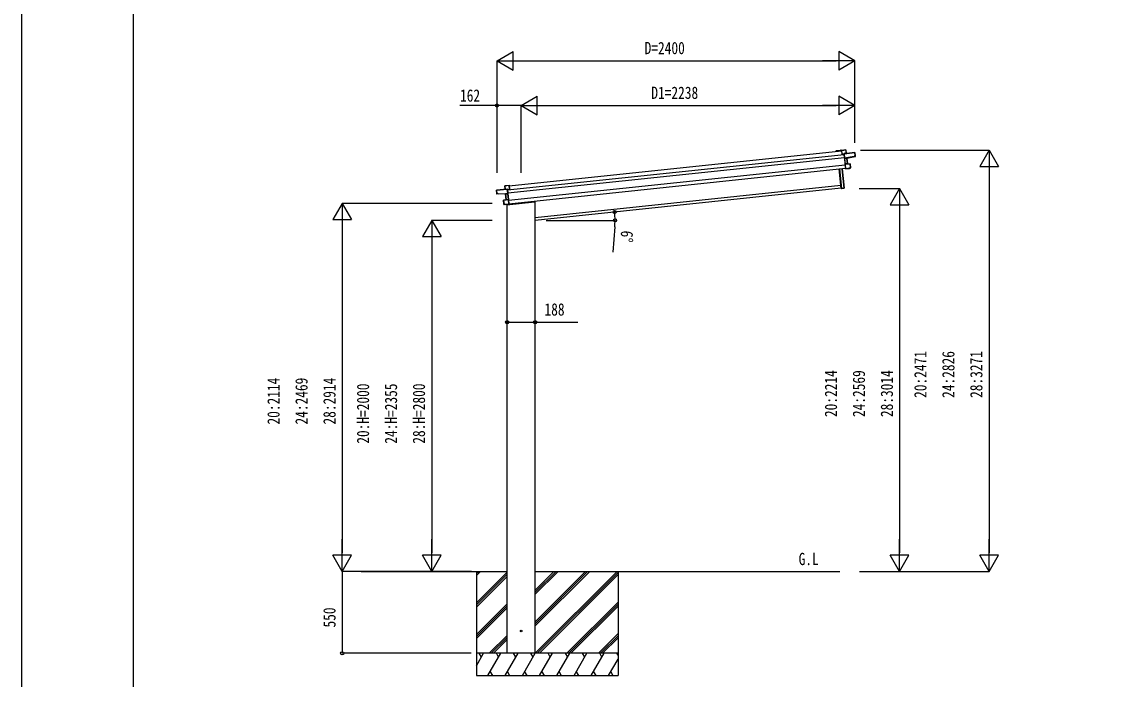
# Model space of a CAD drawing. Units: millimetres, scale not verified. Extents: x -10512 to 10512, y -7425 to 7425.
# Drawn here: x -10512 to -3258, y -4238 to 177 of the extents above; entities that cross this region are included whole.
import ezdxf
from ezdxf.enums import TextEntityAlignment as Align

# ---------------------------------------------------------------- set-up
doc = ezdxf.new("R2010")
doc.units = ezdxf.units.MM
doc.header["$LTSCALE"] = 40
for name, color, linetype in [('0-2_USER1', 3, 'Continuous'), ('0-4_YKK_13', 4, 'Continuous'), ('0-5_YKK_A1', 4, 'Continuous'), ('0-6_YKK_D', 6, 'Continuous'), ('0-7_YKK_ZWAK', 7, 'Continuous')]:
    doc.layers.add(name, color=color, linetype=linetype)
doc.styles.add('ＭＳ ゴシック', font='')
doc.styles.get('ＭＳ ゴシック').set_extended_font_data('MS Gothic')

msp = doc.modelspace()

# ---------------------------------------------------------------- linework, layer by layer
at = {"layer": '0-4_YKK_13'}
for p, q in [((-5013.75, -688.45), (-5013.01, -687.54)), ((-5013.75, -688.45), (-5011.08, -713.81)), ((-4984.52, -684.37), (-5012.86, -687.35)), ((-5010.15, -713.71), (-5012.86, -687.85)), ((-5011.08, -713.81), (-5010.15, -713.71)), ((-4996.66, -712.29), (-5010.15, -713.71)), ((-4996.48, -709.55), (-4996.9, -710.07)), ((-4996.9, -710.07), (-4996.82, -710.8)), ((-4996.82, -710.8), (-4996.08, -709.89)), ((-4996.82, -710.8), (-4993.96, -738.04)), ((-4992.92, -738.84), (-4995.93, -710.21)), ((-4924.32, -702.18), (-4995.72, -709.68)), ((-4984.43, -684.87), (-4983.97, -684.82)), ((-4981.56, -707.69), (-4983.97, -684.82)), ((-4982.03, -707.74), (-4981.56, -707.69)), ((-4921.94, -724.55), (-4929.43, -725.34)), ((-4929.12, -728.34), (-4929.43, -725.34)), ((-4923.77, -702.62), (-4924.24, -702.67)), ((-4921.47, -724.5), (-4923.77, -702.62)), ((-4921.94, -724.55), (-4921.47, -724.5)), ((-4921.22, -726.92), (-4921.47, -724.5)), ((-4992.92, -738.84), (-4993.96, -738.04)), ((-4993.96, -738.04), (-4993.68, -740.63)), ((-4992.65, -741.43), (-4993.68, -740.63)), ((-4993.68, -740.63), (-4989.51, -780.37)), ((-4992.65, -741.41), (-4992.92, -738.84)), ((-4978.24, -739.04), (-4992.65, -741.41)), ((-4992.65, -741.43), (-4992.16, -741.83)), ((-4988.72, -778.84), (-4992.65, -741.43)), ((-4992.16, -741.83), (-4978.18, -739.53)), ((-4988.79, -779.49), (-4989.51, -780.37)), ((-4989.51, -780.37), (-4986.26, -811.3)), ((-4974.12, -778.2), (-4988.72, -778.84)), ((-4956.55, -777.93), (-4988.67, -779.33)), ((-4988.55, -779.18), (-4988.67, -779.33)), ((-4985.27, -811.64), (-4988.62, -779.83)), ((-4978.18, -739.53), (-4974.12, -778.2)), ((-4973.65, -778.21), (-4977.72, -739.45)), ((-4977.42, -738.92), (-4921.42, -729.55)), ((-4956.5, -778.43), (-4956.03, -778.38)), ((-4953.36, -803.77), (-4956.03, -778.38)), ((-4921.64, -727.46), (-4921.42, -729.55)), ((-4921, -729.01), (-4921.22, -726.92)), ((-5015.16, -942.89), (-5028.87, -812.41)), ((-5027.88, -812.3), (-5014.17, -942.79)), ((-4996.26, -940.9), (-5009.98, -810.42)), ((-5008.98, -810.32), (-4995.27, -940.8)), ((-4985.37, -812.01), (-4986.26, -811.3)), ((-4961.01, -807.58), (-4985.27, -811.64)), ((-4953.83, -803.82), (-4961.32, -804.61)), ((-4961.01, -807.58), (-4961.32, -804.61)), ((-4960.96, -808.08), (-4953.51, -806.83)), ((-4953.83, -803.82), (-4953.36, -803.77)), ((-4953.1, -806.28), (-4953.36, -803.77)), ((-7272.07, -925.31), (-7272.54, -925.35)), ((-7270.14, -948.23), (-7272.54, -925.35)), ((-7272.1, -924.81), (-7243.75, -921.83)), ((-7240.92, -948.18), (-7243.64, -922.32)), ((-7242.65, -922.72), (-7243.56, -921.98)), ((-7242.65, -922.72), (-7239.99, -948.08)), ((-5014.17, -942.79), (-5015.16, -942.89)), ((-5014.17, -942.79), (-4996.26, -940.9)), ((-5014.17, -942.79), (-5014.06, -943.78)), ((-4996.16, -941.9), (-5014.06, -943.78)), ((-4995.27, -940.8), (-4996.26, -940.9)), ((-4996.26, -940.9), (-4996.16, -941.9)), ((-7327.71, -955.29), (-7327.25, -955.24)), ((-7325.41, -977.17), (-7327.71, -955.29)), ((-7327.27, -954.74), (-7255.87, -947.23)), ((-7324.95, -977.12), (-7325.41, -977.17)), ((-7325.16, -979.58), (-7325.41, -977.17)), ((-7324.94, -981.67), (-7325.16, -979.58)), ((-7324.95, -977.12), (-7317.46, -976.33)), ((-7324.64, -980.03), (-7324.42, -982.12)), ((-7267.69, -979.64), (-7324.42, -982.12)), ((-7317.14, -979.33), (-7317.46, -976.33)), ((-7269.67, -948.18), (-7270.14, -948.23)), ((-7263.22, -1018.85), (-7267.29, -980.09)), ((-7266.87, -979.58), (-7252.27, -978.91)), ((-7252.67, -979.42), (-7266.82, -980.08)), ((-7266.82, -980.08), (-7262.76, -1018.75)), ((-7252.54, -976.34), (-7255.55, -947.7)), ((-7254.56, -948.1), (-7255.47, -947.36)), ((-7255.16, -946.95), (-7254.64, -947.37)), ((-7254.64, -947.37), (-7254.56, -948.1)), ((-7254.56, -948.1), (-7251.7, -975.34)), ((-7254.41, -949.59), (-7240.92, -948.18)), ((-7252.27, -978.93), (-7252.67, -979.42)), ((-7252.54, -976.34), (-7251.7, -975.34)), ((-7252.27, -978.91), (-7252.54, -976.34)), ((-7252.27, -978.93), (-7251.43, -977.93)), ((-7248.34, -1016.33), (-7252.27, -978.93)), ((-7251.7, -975.34), (-7251.43, -977.93)), ((-7251.43, -977.93), (-7247.25, -1017.67)), ((-7239.99, -948.08), (-7240.92, -948.18)), ((-7279.94, -1022.63), (-7280.41, -1022.68)), ((-7277.74, -1048.07), (-7280.41, -1022.68)), ((-7280, -1022.14), (-7248.29, -1016.83)), ((-7277.28, -1048.02), (-7277.74, -1048.07)), ((-7277.48, -1050.59), (-7277.74, -1048.07)), ((-7277.28, -1048.02), (-7269.79, -1047.23)), ((-7269.42, -1050.7), (-7276.96, -1051.03)), ((-7269.47, -1050.21), (-7269.79, -1047.23)), ((-7269.47, -1050.21), (-7244.89, -1049.14)), ((-7262.76, -1018.75), (-7248.34, -1016.33)), ((-7258.2, -1052.22), (-7073.1, -1032.76)), ((-7258.2, -1050.22), (-7258.2, -1052.22)), ((-7257.2, -1050.17), (-7257.2, -1052.11)), ((-7248.44, -1016.71), (-7248.29, -1016.83)), ((-7244.89, -1049.14), (-7248.24, -1017.33)), ((-7248.14, -1016.95), (-7247.25, -1017.67)), ((-7247.25, -1017.67), (-7244, -1048.6)), ((-7244.72, -1049.48), (-7244, -1048.6)), ((-7068.45, -1026.78), (-7068.67, -1028.44))]:
    msp.add_line(p, q, dxfattribs=at)
for points in [[(-5012.86, -687.35), (-5012.87, -687.36), (-5012.9, -687.4), (-5012.95, -687.46), (-5013.01, -687.54)], [(-5012.86, -687.85), (-4984.43, -684.87), (-4982.03, -707.74), (-4995.81, -709.19)], [(-4995.93, -710.21), (-4924.24, -702.67), (-4921.94, -724.55)], [(-4929.12, -728.34), (-4992.92, -738.84), (-4992.92, -738.84)], [(-4988.67, -779.33), (-4988.68, -779.34), (-4988.7, -779.37), (-4988.74, -779.42), (-4988.79, -779.49)], [(-4988.62, -779.83), (-4956.5, -778.43), (-4953.83, -803.82)], [(-4977.78, -739.46), (-4977.75, -739.46), (-4977.73, -739.45), (-4977.72, -739.45)], [(-4977.42, -738.92), (-4977.43, -738.92), (-4977.43, -738.93)], [(-4974.12, -778.2), (-4974.03, -778.2), (-4973.94, -778.2), (-4973.85, -778.2), (-4973.78, -778.21), (-4973.73, -778.21), (-4973.68, -778.21), (-4973.66, -778.21), (-4973.65, -778.21)], [(-4929.12, -728.34), (-4929.08, -728.71), (-4921.64, -727.46)], [(-4985.37, -812.01), (-4985.31, -812.07), (-4985.26, -812.1), (-4985.23, -812.13), (-4985.22, -812.14)], [(-4985.22, -812.14), (-4960.96, -808.08), (-4961.01, -807.58)], [(-7243.64, -922.32), (-7272.07, -925.31), (-7269.67, -948.18), (-7255.89, -946.73)], [(-7243.75, -921.83), (-7243.74, -921.84), (-7243.7, -921.87), (-7243.64, -921.92), (-7243.56, -921.98)], [(-7255.55, -947.7), (-7327.25, -955.24), (-7324.95, -977.12)], [(-7317.14, -979.33), (-7317.1, -979.7), (-7324.64, -980.03)], [(-7317.14, -979.33), (-7252.54, -976.34), (-7252.54, -976.34)], [(-7267.69, -979.64), (-7267.68, -979.64), (-7267.68, -979.64)], [(-7267.23, -980.09), (-7267.26, -980.09), (-7267.28, -980.09), (-7267.29, -980.09)], [(-7248.24, -1017.33), (-7279.94, -1022.63), (-7277.28, -1048.02)], [(-7244.84, -1049.63), (-7269.42, -1050.7), (-7269.47, -1050.21)], [(-7262.76, -1018.75), (-7262.85, -1018.77), (-7262.93, -1018.79), (-7263.01, -1018.81), (-7263.08, -1018.82), (-7263.14, -1018.83), (-7263.18, -1018.84), (-7263.21, -1018.85), (-7263.22, -1018.85)], [(-7248.29, -1016.83), (-7248.28, -1016.84), (-7248.25, -1016.86), (-7248.2, -1016.9), (-7248.14, -1016.95)], [(-7244.72, -1049.48), (-7244.77, -1049.54), (-7244.81, -1049.59), (-7244.83, -1049.62), (-7244.84, -1049.63)]]:
    msp.add_lwpolyline(points, dxfattribs=at)
msp.add_circle((-7162.2, -3912.44), 5, dxfattribs=at)
for centre, radius, start, end in [((-4995.7, -710.18), 1, 96, 141), ((-4994.44, -707.24), 3.08, 228.50749, 238.22646), ((-4989.16, -715.46), 8.88, 140.94482, 141.18495), ((-4995.67, -710.18), 0.5, 96, 141), ((-4993.73, -709.09), 2.08, 182.55929, 196.42625), ((-4984.46, -684.87), 0.5, 6, 96), ((-4986.5, -684.96), 2.07, 2.55048, 16.44867), ((-4979.96, -707.65), 2.08, 182.55929, 196.42625), ((-4981.06, -707.64), 0.5, 186, 276), ((-4924.27, -702.67), 0.5, 6, 96), ((-4926.31, -702.76), 2.08, 2.55929, 16.42625), ((-4975.95, -739.05), 2.28, 179.72193, 192.26437), ((-4977.3, -739.39), 0.483, 105.4924, 188.59913), ((-4977.22, -739.4), 0.5, 99.5, 186), ((-4972.05, -778.23), 2.07, 179.06677, 192.93323), ((-4973.15, -778.16), 0.5, 186, 272.5), ((-4958.57, -778.39), 2.07, 359.06602, 12.93398), ((-4956.53, -778.43), 0.5, 6, 92.5), ((-4921.5, -729.06), 0.5, 279.5, 6), ((-4953.6, -806.34), 0.5, 279.5, 6), ((-7272.04, -925.3), 0.5, 96, 186), ((-7270.03, -924.97), 2.07, 175.55133, 189.44952), ((-5014.17, -942.79), 1, 186, 276), ((-4996.26, -940.9), 1, 276, 6), ((-7327.22, -955.23), 0.5, 96, 186), ((-7325.2, -954.9), 2.08, 175.57375, 189.44071), ((-7324.44, -981.62), 0.5, 186, 272.5), ((-7270.63, -948.28), 0.5, 276, 6), ((-7271.72, -948.52), 2.08, 355.57375, 9.44071), ((-7267.79, -980.15), 0.5, 6, 92.5), ((-7267.71, -980.12), 0.483, 3.40087, 86.5076), ((-7269.1, -980.07), 2.28, 359.73562, 12.27807), ((-7255.79, -947.73), 1, 51, 96), ((-7257.94, -947.07), 2.08, 355.57375, 9.44071), ((-7255.82, -947.73), 0.5, 51, 96), ((-7257.63, -945.12), 3.08, 313.77354, 323.49251), ((-7261.08, -954.25), 8.88, 50.81505, 51.05517), ((-7279.91, -1022.63), 0.5, 99.5, 186), ((-7277.93, -1022.17), 2.07, 179.06602, 192.93398), ((-7276.98, -1050.53), 0.5, 186, 272.5), ((-7263.71, -1018.9), 0.5, 279.5, 6), ((-7264.77, -1019.21), 2.07, 359.06677, 12.93323), ((-7073.63, -1027.79), 5, 276, 352.5)]:
    msp.add_arc(centre, radius, start, end, dxfattribs=at)
for centre, major_axis, ratio, start_param, end_param in [((-5013.33, -687.9), (-0.052, 0.497), 0.944124, 4.712389, 5.4258501), ((-4996.4, -710.26), (-0.052, 0.497), 0.944124, 4.712389, 5.4258501), ((-4992.14, -741.83), (0.519, -0.421), 0.023136, 3.1647827, 4.6883), ((-4989.09, -779.85), (-0.228, 0.452), 0.921944, 4.3224851, 5.1060198), ((-4988.25, -778.82), (-0.228, 0.452), 0.921944, 1.1808924, 1.9644271), ((-4978.29, -739.09), (0.988, 0.165), 0.043579, 0.511902, 1.5070393), ((-4978.21, -739.58), (0.491, 0.114), 0.086186, 0.4914727, 1.4990874), ((-4978.29, -739.09), (0.988, 0.165), 0.043579, 0.5090078, 0.511902), ((-4921.72, -726.97), (0.052, -0.498), 0.999045, 0.0610283, 1.5707963), ((-4985.74, -811.72), (0.129, 0.49), 0.921944, 4.3187582, 5.1022929), ((-7243.17, -922.27), (-0.052, 0.497), 0.944124, 0.8573352, 1.5707963), ((-7324.66, -979.53), (0.052, -0.498), 0.999045, 4.712389, 6.222157), ((-7266.81, -979.62), (-1, -0.04), 0.043579, 4.776146, 5.7712833), ((-7266.81, -979.62), (-1, -0.04), 0.043579, 5.7712833, 5.7741775), ((-7266.78, -980.12), (-0.504, 0.009), 0.086186, 4.7840979, 5.7917126), ((-7255.08, -947.65), (-0.052, 0.497), 0.944124, 0.8573352, 1.5707963), ((-7252.69, -979.43), (-0.42, -0.52), 0.023136, 1.5948853, 3.1184026), ((-7248.81, -1016.41), (0.129, 0.49), 0.921944, 4.3187582, 5.1022929), ((-7247.77, -1017.25), (0.129, 0.49), 0.921944, 1.1771655, 1.9607002), ((-7244.42, -1049.11), (-0.228, 0.452), 0.921944, 1.1808924, 1.9644271)]:
    msp.add_ellipse(centre, major_axis=major_axis, ratio=ratio, start_param=start_param, end_param=end_param, dxfattribs=at)
at = {"layer": '0-5_YKK_A1'}
for p, q in [((-7254.18, -951.78), (-4996.43, -714.48)), ((-7242.37, -925.41), (-5013.47, -691.14)), ((-5051.34, -691.28), (-5050.56, -690.31)), ((-5049.75, -691.22), (-5050.41, -692.03)), ((-5049.88, -689.94), (-5018.52, -686.65)), ((-5042.46, -690.37), (-5049.55, -691.11)), ((-5042.04, -691.53), (-5042.13, -690.64)), ((-5041.41, -691.77), (-5041.71, -691.8)), ((-5041.24, -690.54), (-5041.15, -691.44)), ((-5022.57, -688.28), (-5040.97, -690.21)), ((-5022.15, -689.44), (-5022.24, -688.55)), ((-5021.52, -689.68), (-5021.82, -689.71)), ((-5021.35, -688.45), (-5021.26, -689.35)), ((-5018.6, -687.86), (-5021.08, -688.12)), ((-5017.43, -691.26), (-5017.72, -688.57)), ((-5013.47, -691.14), (-5017.1, -691.52)), ((-5016.32, -688.43), (-5016.17, -689.92)), ((-5015.84, -690.18), (-5013.59, -689.95)), ((-7252.09, -971.68), (-4994.34, -734.38)), ((-7246.86, -1021.4), (-4989.12, -784.11)), ((-7244.35, -1045.27), (-4986.61, -807.97)), ((-5015.28, -941.7), (-7068.45, -1157.5)), ((-7068.39, -1137.38), (-5017.38, -921.81)), ((-7256.45, -4062.44), (-7256.45, -1052.03)), ((-7068.45, -4062.44), (-7068.45, -1026.78)), ((-8235.98, -3512.5), (-7256.45, -3512.5)), ((-7462.45, -3512.5), (-7462.45, -4212.5)), ((-7462.45, -3539.88), (-7435.07, -3512.5)), ((-7462.45, -3525.74), (-7449.21, -3512.5)), ((-7462.45, -3723.73), (-7256.45, -3517.73)), ((-7462.45, -3737.87), (-7256.45, -3531.87)), ((-7462.45, -3752.01), (-7256.45, -3546.01)), ((-7068.59, -4062.5), (-6518.59, -3512.5)), ((-7068.45, -3878.51), (-6702.44, -3512.5)), ((-7068.45, -3850.23), (-6730.72, -3512.5)), ((-7068.45, -3864.37), (-6716.58, -3512.5)), ((-7068.45, -3666.38), (-6914.57, -3512.5)), ((-7068.45, -3652.24), (-6928.71, -3512.5)), ((-7068.45, -3638.1), (-6942.85, -3512.5)), ((-7068.45, -3512.5), (-5025.76, -3512.5)), ((-7054.45, -4062.5), (-6512.45, -3520.51)), ((-7040.31, -4062.5), (-6512.45, -3534.65)), ((-6512.45, -3512.5), (-6512.45, -4212.5)), ((-7462.45, -3935.86), (-7256.45, -3729.86)), ((-7462.45, -3950), (-7256.45, -3744)), ((-7462.45, -3964.15), (-7256.45, -3758.15)), ((-6856.46, -4062.5), (-6512.45, -3718.49)), ((-6842.32, -4062.5), (-6512.45, -3732.64)), ((-6828.17, -4062.5), (-6512.45, -3746.78)), ((-7376.96, -4062.5), (-7256.45, -3941.99)), ((-7362.82, -4062.5), (-7256.45, -3956.14)), ((-7348.67, -4062.5), (-7256.45, -3970.28)), ((-6644.33, -4062.5), (-6512.45, -3930.63)), ((-6630.18, -4062.5), (-6512.45, -3944.77)), ((-6616.04, -4062.5), (-6512.45, -3958.91)), ((-6512.45, -4062.5), (-7462.45, -4062.5)), ((-7462.45, -4146.33), (-7414.05, -4062.5)), ((-7429.05, -4088.48), (-7444.05, -4062.5)), ((-7385.18, -4212.5), (-7298.58, -4062.5)), ((-7313.58, -4088.48), (-7328.58, -4062.5)), ((-7269.71, -4212.5), (-7183.11, -4062.5)), ((-7198.11, -4088.48), (-7213.11, -4062.5)), ((-7154.24, -4212.5), (-7067.64, -4062.5)), ((-7082.64, -4088.48), (-7097.64, -4062.5)), ((-7038.77, -4212.5), (-6952.17, -4062.5)), ((-6967.17, -4088.48), (-6982.17, -4062.5)), ((-6923.3, -4212.5), (-6836.7, -4062.5)), ((-6866.7, -4062.5), (-6851.7, -4088.48)), ((-6807.83, -4212.5), (-6721.23, -4062.5)), ((-6736.23, -4088.48), (-6751.23, -4062.5)), ((-6692.36, -4212.5), (-6605.76, -4062.5)), ((-6620.76, -4088.48), (-6635.76, -4062.5)), ((-6512.45, -4076.08), (-6520.29, -4062.5)), ((-6576.89, -4212.5), (-6512.45, -4100.88)), ((-7370.19, -4186.52), (-7355.19, -4212.5)), ((-7254.71, -4186.52), (-7239.71, -4212.5)), ((-7139.24, -4186.52), (-7124.25, -4212.5)), ((-7023.77, -4186.52), (-7008.78, -4212.5)), ((-6908.3, -4186.52), (-6893.31, -4212.5)), ((-6792.83, -4186.52), (-6777.84, -4212.5)), ((-6677.36, -4186.52), (-6662.37, -4212.5)), ((-6561.89, -4186.52), (-6546.89, -4212.5)), ((-7462.45, -4212.5), (-6512.45, -4212.5))]:
    msp.add_line(p, q, dxfattribs=at)
for centre, radius, start, end in [((-5050.88, -691.66), 0.6, 141, 321), ((-5049.78, -690.94), 1, 96, 141), ((-5049.52, -691.41), 0.3, 96, 141), ((-5042.43, -690.67), 0.3, 6, 96), ((-5041.74, -691.5), 0.3, 186, 276), ((-5041.44, -691.47), 0.3, 276, 6), ((-5040.94, -690.51), 0.3, 96, 186), ((-5022.54, -688.58), 0.3, 6, 96), ((-5021.85, -689.41), 0.3, 186, 276), ((-5021.55, -689.38), 0.3, 276, 6), ((-5021.05, -688.42), 0.3, 96, 186), ((-5018.51, -688.66), 0.8, 6, 96), ((-5018.31, -688.63), 2, 6, 96), ((-5017.14, -691.23), 0.3, 186, 276), ((-5015.87, -689.89), 0.3, 186, 276)]:
    msp.add_arc(centre, radius, start, end, dxfattribs=at)
at = {"layer": '0-6_YKK_D'}
for p, q in [((-7324.26, -86.63), (-7216.01, -24.13)), ((-7216.01, -149.13), (-7216.01, -24.13)), ((-4924.26, -86.63), (-5032.51, -24.13)), ((-5032.51, -24.13), (-5032.51, -149.13)), ((-7324.26, -838.49), (-7324.26, -85.63)), ((-7324.26, -86.63), (-7216.01, -149.13)), ((-7324.26, -86.63), (-7107.75, -86.63)), ((-7199.26, -86.63), (-5049.26, -86.63)), ((-4924.26, -86.63), (-5140.77, -86.63)), ((-4924.26, -86.63), (-5032.51, -149.13)), ((-4924.26, -637.69), (-4924.26, -85.63)), ((-7162.45, -386.63), (-7054.2, -324.13)), ((-7054.2, -449.13), (-7054.2, -324.13)), ((-4924.26, -386.63), (-5032.51, -324.13)), ((-5032.51, -324.13), (-5032.51, -449.13)), ((-7324.26, -838.49), (-7324.26, -385.63)), ((-7162.45, -837.77), (-7162.45, -385.63)), ((-7162.45, -837.77), (-7162.45, -385.63)), ((-7162.45, -386.63), (-7054.2, -449.13)), ((-7162.45, -386.63), (-6945.94, -386.63)), ((-7037.45, -386.63), (-5049.26, -386.63)), ((-4924.26, -386.63), (-5140.77, -386.63)), ((-4924.26, -386.63), (-5032.51, -449.13)), ((-4924.26, -637.69), (-4924.26, -385.63)), ((-4886.01, -686.63), (-4023.26, -686.63)), ((-4024.26, -686.63), (-4086.76, -794.89)), ((-4024.26, -686.63), (-3961.76, -794.89)), ((-4024.26, -686.63), (-4024.26, -903.14)), ((-4086.76, -794.89), (-3961.76, -794.89)), ((-4024.26, -811.63), (-4024.26, -3387.5)), ((-4894.46, -943.78), (-4623.26, -943.78)), ((-4624.26, -943.78), (-4686.76, -1052.03)), ((-4624.26, -943.78), (-4561.76, -1052.03)), ((-4624.26, -943.78), (-4624.26, -1160.29)), ((-8362.45, -1043.97), (-8424.95, -1152.22)), ((-7356.45, -1043.97), (-8363.45, -1043.97)), ((-8362.45, -1043.97), (-8299.95, -1152.22)), ((-8362.45, -1043.97), (-8362.45, -1260.48)), ((-4686.76, -1052.03), (-4561.76, -1052.03)), ((-4624.26, -1068.78), (-4624.26, -3387.5)), ((-8424.95, -1152.22), (-8299.95, -1152.22)), ((-7762.45, -1157.5), (-7824.95, -1265.75)), ((-7356.45, -1157.5), (-7763.45, -1157.5)), ((-7762.45, -1157.5), (-7699.95, -1265.75)), ((-7762.45, -1157.5), (-7762.45, -1374.01)), ((-6994.09, -1157.5), (-6531.84, -1157.5)), ((-8362.45, -1168.97), (-8362.45, -3387.5)), ((-6534.53, -1199.97), (-6548.17, -1371.43)), ((-7824.95, -1265.75), (-7699.95, -1265.75)), ((-7762.45, -1282.5), (-7762.45, -3387.5)), ((-8362.45, -3512.5), (-8362.45, -3295.99)), ((-7762.45, -3512.5), (-7762.45, -3295.99)), ((-4624.26, -3512.5), (-4624.26, -3295.99)), ((-4024.26, -3512.5), (-4024.26, -3295.99)), ((-8362.45, -3512.5), (-8424.95, -3404.25)), ((-8299.95, -3404.25), (-8424.95, -3404.25)), ((-8362.45, -3512.5), (-8299.95, -3404.25)), ((-7762.45, -3512.5), (-7824.95, -3404.25)), ((-7699.95, -3404.25), (-7824.95, -3404.25)), ((-7762.45, -3512.5), (-7699.95, -3404.25)), ((-4624.26, -3512.5), (-4686.76, -3404.25)), ((-4561.76, -3404.25), (-4686.76, -3404.25)), ((-4624.26, -3512.5), (-4561.76, -3404.25)), ((-4024.26, -3512.5), (-4086.76, -3404.25)), ((-3961.76, -3404.25), (-4086.76, -3404.25)), ((-4024.26, -3512.5), (-3961.76, -3404.25)), ((-7496.45, -3512.5), (-8363.45, -3512.5)), ((-7496.45, -3512.5), (-8363.45, -3512.5)), ((-8362.45, -3512.5), (-8362.45, -4062.5)), ((-7496.45, -3512.5), (-7763.45, -3512.5)), ((-4893.46, -3512.5), (-4623.26, -3512.5)), ((-4893.46, -3512.5), (-4023.26, -3512.5)), ((-7496.95, -4062.5), (-8363.45, -4062.5))]:
    msp.add_line(p, q, dxfattribs=at)
for points in [[(-7162.45, -386.63), (-7324.26, -386.63), (-7574.09, -386.63)], [(-7256.45, -1840.66), (-7068.45, -1840.66), (-6781.95, -1840.66)]]:
    msp.add_lwpolyline(points, dxfattribs=at)
for centre in [(-7324.26, -386.63), (-6535.78, -1101.51), (-6532.84, -1157.5), (-7256.45, -1840.66), (-7068.45, -1840.66), (-8362.45, -4062.5)]:
    msp.add_circle(centre, 10.62, dxfattribs=at)
for start, end in [(0, 6), (355.45242, 0)]:
    msp.add_arc((-7068.45, -1157.5), 535.61, start, end, dxfattribs=at)
at = {"layer": '0-7_YKK_ZWAK'}
msp.add_line((-9762.45, -6312.5), (-9762.45, 6937.5), dxfattribs=at)
msp.add_lwpolyline([(-10512.5, -7425), (10512.5, -7425), (10512.5, 7425), (-10512.5, 7425)], close=True, dxfattribs=at)

# ---------------------------------------------------------------- texts
at = {"layer": '0-2_USER1', "style": 'ＭＳ ゴシック', "width": 0.8}
msp.add_text('G.L', height=82.48, dxfattribs=at).set_placement((-5301.39, -3495.28), align=Align.BOTTOM_LEFT)
at = {"layer": '0-6_YKK_D', "style": 'ＭＳ ゴシック', "width": 0.8}
for s, p in [('D=2400', (-6334.26, -66.63)), ('162', (-7572.43, -384.97)), ('D1=2238', (-6289.36, -366.63)), ('188', (-7005.95, -1820.66))]:
    msp.add_text(s, height=82.48, dxfattribs=at).set_placement(p, align=Align.BOTTOM_LEFT)
for s, rotation, p in [('6°', 265.452, (-6516.18, -1221.49)), ('20:2471', 90, (-4419.26, -2348.57)), ('24:2826', 90, (-4231.76, -2348.57)), ('28:3271', 90, (-4044.26, -2348.57)), ('20:2214', 90, (-5019.26, -2477.14)), ('24:2569', 90, (-4831.76, -2477.14)), ('28:3014', 90, (-4644.26, -2477.14)), ('20:2114', 90, (-8757.45, -2527.24)), ('24:2469', 90, (-8569.95, -2527.24)), ('28:2914', 90, (-8382.45, -2527.24)), ('20:H=2000', 90, (-8157.45, -2656)), ('24:H=2355', 90, (-7969.95, -2656)), ('28:H=2800', 90, (-7782.45, -2656)), ('550', 90, (-8382.45, -3889.5))]:
    msp.add_text(s, height=82.48, rotation=rotation, dxfattribs=at).set_placement(p, align=Align.BOTTOM_LEFT)

doc.saveas('drawing.dxf')
